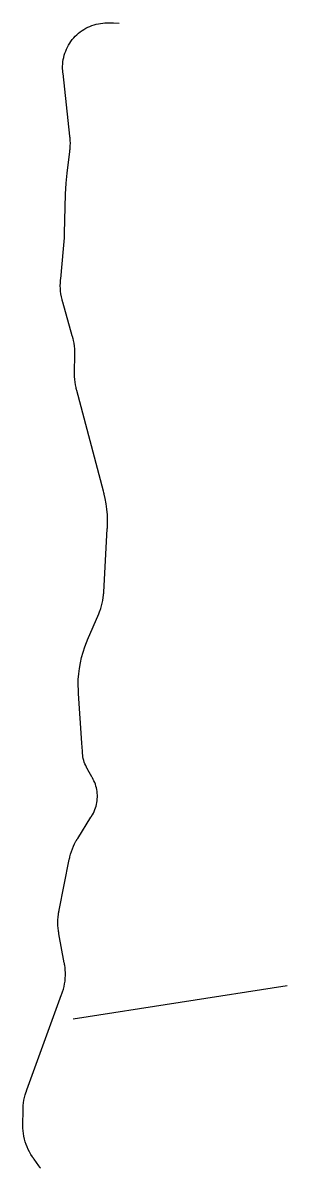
# Model space of a CAD drawing. Extents: x -94 to 1718882, y -67 to 443780.
# Drawn here: x 1685434 to 1699073, y 384659 to 443780 of the extents above; entities that cross this region are included whole.
import ezdxf

# ---------------------------------------------------------------- set-up
doc = ezdxf.new("R2010")
doc.units = 0
doc.layers.add('Level 1', color=7, linetype='Continuous')

msp = doc.modelspace()

# ---------------------------------------------------------------- linework, layer by layer
at = {"layer": 'Level 1'}
for p, q in [((1688488, 443383), (1688584, 443445)), ((1688584, 443445), (1688683, 443502)), ((1688683, 443502), (1688785, 443554)), ((1688785, 443554), (1688890, 443601)), ((1688890, 443601), (1688997, 443643)), ((1688997, 443643), (1689105, 443679)), ((1689105, 443679), (1689216, 443710)), ((1689216, 443710), (1689328, 443735)), ((1689328, 443735), (1689440, 443755)), ((1689440, 443755), (1689554, 443769)), ((1689554, 443769), (1689668, 443777)), ((1689668, 443777), (1689732, 443779)), ((1689732, 443779), (1689733, 443779)), ((1689733, 443779), (1689738, 443779)), ((1689738, 443779), (1689743, 443780)), ((1689743, 443780), (1689748, 443780)), ((1689748, 443780), (1689753, 443780)), ((1689753, 443780), (1689759, 443780)), ((1689759, 443780), (1689764, 443780)), ((1689764, 443780), (1689770, 443780)), ((1689770, 443780), (1689777, 443780)), ((1689777, 443780), (1689784, 443780)), ((1689784, 443780), (1689791, 443780)), ((1689791, 443780), (1689799, 443780)), ((1689799, 443780), (1689807, 443780)), ((1689807, 443780), (1689817, 443780)), ((1689817, 443780), (1689829, 443780)), ((1689829, 443780), (1689845, 443779)), ((1689845, 443779), (1689882, 443779)), ((1689882, 443779), (1690115, 443776)), ((1690115, 443776), (1690405, 443772)), ((1687851, 442732), (1687916, 442826)), ((1687916, 442826), (1687985, 442918)), ((1687985, 442918), (1688059, 443005)), ((1688059, 443005), (1688137, 443089)), ((1688137, 443089), (1688219, 443169)), ((1688219, 443169), (1688305, 443245)), ((1688305, 443245), (1688395, 443316)), ((1688395, 443316), (1688488, 443383)), ((1687604, 442217), (1687643, 442324)), ((1687643, 442324), (1687687, 442430)), ((1687687, 442430), (1687737, 442533)), ((1687737, 442533), (1687792, 442634)), ((1687792, 442634), (1687851, 442732)), ((1687485, 441542), (1687491, 441656)), ((1687491, 441656), (1687502, 441771)), ((1687502, 441771), (1687519, 441884)), ((1687519, 441884), (1687542, 441996)), ((1687542, 441996), (1687570, 442107)), ((1687570, 442107), (1687604, 442217)), ((1687485, 441427), (1687485, 441542)), ((1687491, 441313), (1687485, 441427)), ((1687491, 441313), (1687491, 441313)), ((1687491, 441311), (1687491, 441313)), ((1687492, 441307), (1687491, 441311)), ((1687492, 441302), (1687492, 441307)), ((1687493, 441297), (1687492, 441302)), ((1687493, 441292), (1687493, 441297)), ((1687494, 441286), (1687493, 441292)), ((1687494, 441280), (1687494, 441286)), ((1687495, 441274), (1687494, 441280)), ((1687495, 441268), (1687495, 441274)), ((1687496, 441261), (1687495, 441268)), ((1687497, 441254), (1687496, 441261)), ((1687497, 441246), (1687497, 441254)), ((1687498, 441238), (1687497, 441246)), ((1687499, 441228), (1687498, 441238)), ((1687500, 441216), (1687499, 441228)), ((1687502, 441201), (1687500, 441216)), ((1687506, 441164), (1687502, 441201)), ((1687859, 437940), (1687506, 441164)), ((1687864, 437899), (1687859, 437940)), ((1687865, 437882), (1687864, 437899)), ((1687867, 437869), (1687865, 437882)), ((1687868, 437858), (1687867, 437869)), ((1687869, 437848), (1687868, 437858)), ((1687870, 437839), (1687869, 437848)), ((1687871, 437831), (1687870, 437839)), ((1687871, 437823), (1687871, 437831)), ((1687872, 437816), (1687871, 437823)), ((1687873, 437810), (1687872, 437816)), ((1687873, 437803), (1687873, 437810)), ((1687874, 437797), (1687873, 437803)), ((1687874, 437791), (1687874, 437797)), ((1687880, 437712), (1687874, 437791)), ((1687874, 437791), (1687874, 437791)), ((1687874, 437791), (1687874, 437791)), ((1687884, 437569), (1687880, 437712)), ((1687881, 437425), (1687884, 437569)), ((1687719, 436016), (1687854, 437134)), ((1687854, 437134), (1687859, 437175)), ((1687859, 437175), (1687861, 437192)), ((1687861, 437192), (1687863, 437205)), ((1687863, 437205), (1687864, 437216)), ((1687864, 437216), (1687865, 437226)), ((1687865, 437226), (1687866, 437234)), ((1687866, 437234), (1687867, 437242)), ((1687867, 437242), (1687868, 437250)), ((1687868, 437250), (1687869, 437257)), ((1687869, 437264), (1687870, 437270)), ((1687869, 437257), (1687869, 437264)), ((1687870, 437270), (1687871, 437276)), ((1687871, 437283), (1687881, 437425)), ((1687871, 437282), (1687871, 437283)), ((1687871, 437276), (1687871, 437282)), ((1687668, 435508), (1687719, 436016)), ((1687639, 434936), (1687668, 435508)), ((1687586, 432918), (1687639, 434936)), ((1687577, 432681), (1687586, 432918)), ((1687536, 432110), (1687577, 432681)), ((1687386, 430567), (1687536, 432110)), ((1687369, 430358), (1687373, 430417)), ((1687373, 430430), (1687374, 430436)), ((1687373, 430424), (1687373, 430430)), ((1687373, 430418), (1687373, 430424)), ((1687373, 430417), (1687373, 430418)), ((1687374, 430436), (1687375, 430443)), ((1687375, 430450), (1687376, 430457)), ((1687375, 430443), (1687375, 430450)), ((1687376, 430466), (1687377, 430474)), ((1687376, 430457), (1687376, 430466)), ((1687377, 430474), (1687378, 430484)), ((1687378, 430484), (1687379, 430495)), ((1687379, 430495), (1687380, 430508)), ((1687380, 430508), (1687382, 430525)), ((1687382, 430525), (1687386, 430567)), ((1687365, 430214), (1687369, 430358)), ((1687369, 430071), (1687365, 430214)), ((1687380, 429928), (1687369, 430071)), ((1687398, 429786), (1687380, 429928)), ((1687423, 429645), (1687398, 429786)), ((1687454, 429506), (1687423, 429645)), ((1687454, 429506), (1687454, 429506)), ((1687455, 429505), (1687454, 429506)), ((1687456, 429500), (1687455, 429505)), ((1687458, 429494), (1687456, 429500)), ((1687459, 429487), (1687458, 429494)), ((1687461, 429481), (1687459, 429487)), ((1687463, 429474), (1687461, 429481)), ((1687465, 429467), (1687463, 429474)), ((1687467, 429459), (1687465, 429467)), ((1687469, 429450), (1687467, 429459)), ((1687472, 429441), (1687469, 429450)), ((1687475, 429430), (1687472, 429441)), ((1687478, 429417), (1687475, 429430)), ((1687483, 429401), (1687478, 429417)), ((1687494, 429361), (1687483, 429401)), ((1687985, 427630), (1687494, 429361)), ((1687996, 427590), (1687985, 427630)), ((1688001, 427574), (1687996, 427590)), ((1688004, 427561), (1688001, 427574)), ((1688007, 427550), (1688004, 427561)), ((1688010, 427541), (1688007, 427550)), ((1688012, 427532), (1688010, 427541)), ((1688014, 427525), (1688012, 427532)), ((1688016, 427517), (1688014, 427525)), ((1688018, 427510), (1688016, 427517)), ((1688020, 427504), (1688018, 427510)), ((1688021, 427498), (1688020, 427504)), ((1688023, 427492), (1688021, 427498)), ((1688024, 427486), (1688023, 427492)), ((1688049, 427380), (1688024, 427486)), ((1688024, 427486), (1688024, 427486)), ((1688024, 427486), (1688024, 427486)), ((1688076, 427240), (1688049, 427380)), ((1688095, 427098), (1688076, 427240)), ((1688108, 426955), (1688095, 427098)), ((1688113, 426812), (1688108, 426955)), ((1688099, 425727), (1688112, 426662)), ((1688112, 426662), (1688113, 426703)), ((1688113, 426811), (1688113, 426812)), ((1688113, 426805), (1688113, 426811)), ((1688113, 426799), (1688113, 426805)), ((1688113, 426793), (1688113, 426799)), ((1688113, 426786), (1688113, 426793)), ((1688113, 426779), (1688113, 426786)), ((1688113, 426772), (1688113, 426779)), ((1688113, 426763), (1688113, 426772)), ((1688113, 426755), (1688113, 426763)), ((1688113, 426745), (1688113, 426755)), ((1688113, 426734), (1688113, 426745)), ((1688113, 426720), (1688113, 426734)), ((1688113, 426703), (1688113, 426720)), ((1688099, 425685), (1688099, 425727)), ((1688099, 425668), (1688099, 425685)), ((1688098, 425644), (1688099, 425655)), ((1688098, 425634), (1688098, 425644)), ((1688098, 425625), (1688098, 425634)), ((1688098, 425617), (1688098, 425625)), ((1688098, 425609), (1688098, 425617)), ((1688098, 425602), (1688098, 425609)), ((1688098, 425595), (1688098, 425602)), ((1688098, 425589), (1688098, 425595)), ((1688099, 425583), (1688098, 425589)), ((1688099, 425655), (1688099, 425668)), ((1688099, 425577), (1688099, 425583)), ((1688100, 425517), (1688099, 425577)), ((1688099, 425577), (1688099, 425577)), ((1688108, 425374), (1688100, 425517)), ((1688124, 425231), (1688108, 425374)), ((1688146, 425090), (1688124, 425231)), ((1688176, 424950), (1688146, 425090)), ((1688176, 424950), (1688176, 424950)), ((1688176, 424949), (1688176, 424950)), ((1688177, 424944), (1688176, 424949)), ((1688179, 424938), (1688177, 424944)), ((1688180, 424932), (1688179, 424938)), ((1688182, 424925), (1688180, 424932)), ((1688184, 424918), (1688182, 424925)), ((1688185, 424911), (1688184, 424918)), ((1688187, 424903), (1688185, 424911)), ((1688190, 424894), (1688187, 424903)), ((1688192, 424885), (1688190, 424894)), ((1688195, 424874), (1688192, 424885)), ((1688198, 424861), (1688195, 424874)), ((1688202, 424845), (1688198, 424861)), ((1688213, 424805), (1688202, 424845)), ((1689594, 419598), (1688213, 424805)), ((1689609, 419541), (1689594, 419598)), ((1689615, 419518), (1689609, 419541)), ((1689620, 419500), (1689615, 419518)), ((1689624, 419484), (1689620, 419500)), ((1689627, 419471), (1689624, 419484)), ((1689630, 419459), (1689627, 419471)), ((1689632, 419453), (1689630, 419459)), ((1689682, 419235), (1689632, 419453)), ((1689632, 419453), (1689632, 419453)), ((1689734, 418953), (1689682, 419235)), ((1689772, 418669), (1689734, 418953)), ((1689795, 418384), (1689772, 418669)), ((1689804, 418097), (1689795, 418384)), ((1689799, 417811), (1689804, 418097)), ((1689608, 414386), (1689791, 417661)), ((1689791, 417661), (1689795, 417720)), ((1689795, 417720), (1689796, 417744)), ((1689796, 417744), (1689797, 417762)), ((1689797, 417762), (1689798, 417778)), ((1689798, 417792), (1689799, 417804)), ((1689798, 417778), (1689798, 417792)), ((1689799, 417804), (1689799, 417811)), ((1689534, 413827), (1689563, 413968)), ((1689563, 413968), (1689585, 414109)), ((1689585, 414109), (1689598, 414237)), ((1689598, 414237), (1689599, 414243)), ((1689598, 414237), (1689598, 414237)), ((1689598, 414237), (1689598, 414237)), ((1689599, 414249), (1689600, 414256)), ((1689599, 414243), (1689599, 414249)), ((1689600, 414262), (1689601, 414269)), ((1689600, 414256), (1689600, 414262)), ((1689601, 414277), (1689602, 414285)), ((1689601, 414269), (1689601, 414277)), ((1689602, 414294), (1689603, 414304)), ((1689602, 414285), (1689602, 414294)), ((1689603, 414304), (1689604, 414315)), ((1689604, 414315), (1689605, 414328)), ((1689605, 414328), (1689606, 414345)), ((1689606, 414345), (1689608, 414386)), ((1688776, 411936), (1689349, 413279)), ((1689349, 413279), (1689365, 413317)), ((1689365, 413317), (1689372, 413333)), ((1689372, 413333), (1689377, 413345)), ((1689377, 413345), (1689381, 413355)), ((1689381, 413355), (1689385, 413364)), ((1689385, 413364), (1689389, 413373)), ((1689389, 413373), (1689392, 413380)), ((1689392, 413380), (1689395, 413387)), ((1689395, 413387), (1689397, 413394)), ((1689397, 413394), (1689400, 413400)), ((1689400, 413400), (1689402, 413406)), ((1689402, 413406), (1689404, 413412)), ((1689404, 413412), (1689407, 413417)), ((1689407, 413417), (1689456, 413552)), ((1689407, 413417), (1689407, 413417)), ((1689456, 413552), (1689499, 413689)), ((1689499, 413689), (1689534, 413827)), ((1688538, 411295), (1688629, 411567)), ((1688629, 411567), (1688718, 411798)), ((1688718, 411798), (1688721, 411804)), ((1688721, 411804), (1688725, 411815)), ((1688725, 411815), (1688731, 411828)), ((1688731, 411828), (1688737, 411843)), ((1688737, 411843), (1688744, 411860)), ((1688744, 411860), (1688754, 411882)), ((1688754, 411882), (1688776, 411936)), ((1688399, 410740), (1688462, 411019)), ((1688462, 411019), (1688538, 411295)), ((1688315, 410173), (1688350, 410458)), ((1688350, 410458), (1688399, 410740)), ((1688288, 409601), (1688294, 409888)), ((1688294, 409888), (1688315, 410173)), ((1688296, 409315), (1688288, 409601)), ((1688296, 409315), (1688296, 409315)), ((1688296, 409308), (1688296, 409315)), ((1688297, 409296), (1688296, 409308)), ((1688298, 409282), (1688297, 409296)), ((1688299, 409267), (1688298, 409282)), ((1688300, 409248), (1688299, 409267)), ((1688302, 409224), (1688300, 409248)), ((1688305, 409165), (1688302, 409224)), ((1688476, 406598), (1688305, 409165)), ((1688504, 406175), (1688476, 406598)), ((1688506, 406141), (1688504, 406175)), ((1688507, 406127), (1688506, 406141)), ((1688508, 406116), (1688507, 406127)), ((1688509, 406107), (1688508, 406116)), ((1688509, 406099), (1688509, 406107)), ((1688510, 406092), (1688509, 406099)), ((1688510, 406085), (1688510, 406092)), ((1688511, 406079), (1688510, 406085)), ((1688511, 406073), (1688511, 406079)), ((1688512, 406068), (1688511, 406073)), ((1688512, 406063), (1688512, 406068)), ((1688513, 406058), (1688512, 406063)), ((1688513, 406053), (1688513, 406058)), ((1688514, 406048), (1688513, 406053)), ((1688514, 406044), (1688514, 406048)), ((1688514, 406040), (1688514, 406044)), ((1688515, 406036), (1688514, 406040)), ((1688515, 406032), (1688515, 406036)), ((1688516, 406028), (1688515, 406032)), ((1688516, 406025), (1688516, 406028)), ((1688520, 405988), (1688516, 406025)), ((1688534, 405893), (1688520, 405988)), ((1688553, 405800), (1688534, 405893)), ((1688577, 405707), (1688553, 405800)), ((1688605, 405616), (1688577, 405707)), ((1688638, 405526), (1688605, 405616)), ((1688675, 405438), (1688638, 405526)), ((1688717, 405353), (1688675, 405438)), ((1688717, 405353), (1688717, 405353)), ((1688718, 405350), (1688717, 405353)), ((1688720, 405347), (1688718, 405350)), ((1688722, 405343), (1688720, 405347)), ((1688724, 405340), (1688722, 405343)), ((1688726, 405336), (1688724, 405340)), ((1688728, 405332), (1688726, 405336)), ((1688730, 405328), (1688728, 405332)), ((1688732, 405324), (1688730, 405328)), ((1688734, 405319), (1688732, 405324)), ((1688737, 405315), (1688734, 405319)), ((1688740, 405310), (1688737, 405315)), ((1688742, 405305), (1688740, 405310)), ((1688745, 405299), (1688742, 405305)), ((1688749, 405293), (1688745, 405299)), ((1688752, 405287), (1688749, 405293)), ((1688756, 405280), (1688752, 405287)), ((1688760, 405272), (1688756, 405280)), ((1688766, 405263), (1688760, 405272)), ((1688772, 405250), (1688766, 405263)), ((1688789, 405221), (1688772, 405250)), ((1688994, 404858), (1688789, 405221)), ((1689011, 404828), (1688994, 404858)), ((1689018, 404816), (1689011, 404828)), ((1689023, 404807), (1689018, 404816)), ((1689028, 404799), (1689023, 404807)), ((1689031, 404792), (1689028, 404799)), ((1689035, 404785), (1689031, 404792)), ((1689038, 404780), (1689035, 404785)), ((1689041, 404774), (1689038, 404780)), ((1689044, 404769), (1689041, 404774)), ((1689046, 404764), (1689044, 404769)), ((1689049, 404760), (1689046, 404764)), ((1689051, 404755), (1689049, 404760)), ((1689054, 404751), (1689051, 404755)), ((1689056, 404747), (1689054, 404751)), ((1689058, 404743), (1689056, 404747)), ((1689060, 404739), (1689058, 404743)), ((1689062, 404735), (1689060, 404739)), ((1689064, 404732), (1689062, 404735)), ((1689065, 404728), (1689064, 404732)), ((1689067, 404726), (1689065, 404728)), ((1689103, 404651), (1689067, 404726)), ((1689067, 404726), (1689067, 404726)), ((1689141, 404563), (1689103, 404651)), ((1689174, 404473), (1689141, 404563)), ((1689203, 404382), (1689174, 404473)), ((1689227, 404290), (1689203, 404382)), ((1689247, 404196), (1689227, 404290)), ((1689262, 404102), (1689247, 404196)), ((1689272, 404007), (1689262, 404102)), ((1689277, 403912), (1689272, 404007)), ((1689274, 403721), (1689278, 403816)), ((1689278, 403816), (1689277, 403912)), ((1689150, 403164), (1689182, 403254)), ((1689182, 403254), (1689210, 403345)), ((1689210, 403345), (1689233, 403438)), ((1689233, 403438), (1689251, 403531)), ((1689251, 403531), (1689265, 403626)), ((1689265, 403626), (1689274, 403721)), ((1688262, 401676), (1688949, 402777)), ((1688949, 402777), (1688967, 402806)), ((1688967, 402806), (1688975, 402818)), ((1688975, 402818), (1688980, 402827)), ((1688980, 402827), (1688985, 402835)), ((1688985, 402835), (1688989, 402841)), ((1688989, 402841), (1688993, 402848)), ((1688993, 402848), (1688996, 402853)), ((1688996, 402853), (1688999, 402859)), ((1688999, 402859), (1689002, 402863)), ((1689002, 402863), (1689005, 402868)), ((1689005, 402868), (1689008, 402873)), ((1689008, 402873), (1689011, 402877)), ((1689011, 402877), (1689013, 402881)), ((1689013, 402881), (1689015, 402885)), ((1689015, 402885), (1689018, 402889)), ((1689018, 402889), (1689020, 402893)), ((1689020, 402893), (1689022, 402896)), ((1689022, 402896), (1689024, 402900)), ((1689024, 402900), (1689026, 402903)), ((1689026, 402903), (1689027, 402905)), ((1689027, 402905), (1689072, 402989)), ((1689072, 402989), (1689113, 403076)), ((1689113, 403076), (1689150, 403164)), ((1688104, 401404), (1688173, 401529)), ((1688173, 401529), (1688184, 401548)), ((1688184, 401549), (1688187, 401554)), ((1688184, 401548), (1688184, 401549)), ((1688187, 401554), (1688190, 401559)), ((1688190, 401559), (1688194, 401565)), ((1688194, 401565), (1688197, 401570)), ((1688197, 401570), (1688201, 401577)), ((1688201, 401577), (1688205, 401583)), ((1688205, 401583), (1688209, 401590)), ((1688209, 401590), (1688213, 401598)), ((1688213, 401598), (1688218, 401606)), ((1688218, 401606), (1688224, 401615)), ((1688224, 401615), (1688231, 401627)), ((1688231, 401627), (1688240, 401641)), ((1688240, 401641), (1688262, 401676)), ((1687860, 400732), (1687895, 400871)), ((1687895, 400871), (1687937, 401008)), ((1687937, 401008), (1687986, 401143)), ((1687986, 401143), (1688042, 401275)), ((1688042, 401275), (1688104, 401404)), ((1687307, 397983), (1687829, 400586)), ((1687829, 400586), (1687837, 400626)), ((1687837, 400626), (1687841, 400643)), ((1687841, 400643), (1687843, 400656)), ((1687843, 400656), (1687846, 400667)), ((1687846, 400667), (1687848, 400676)), ((1687848, 400676), (1687849, 400685)), ((1687849, 400685), (1687851, 400693)), ((1687851, 400693), (1687853, 400700)), ((1687853, 400700), (1687854, 400707)), ((1687854, 400707), (1687856, 400714)), ((1687856, 400714), (1687857, 400720)), ((1687857, 400720), (1687858, 400726)), ((1687858, 400726), (1687860, 400732)), ((1687860, 400732), (1687860, 400732)), ((1687860, 400732), (1687860, 400732)), ((1687286, 397875), (1687287, 397883)), ((1687287, 397883), (1687289, 397892)), ((1687289, 397892), (1687291, 397901)), ((1687291, 397901), (1687293, 397912)), ((1687293, 397912), (1687295, 397925)), ((1687295, 397925), (1687299, 397942)), ((1687299, 397942), (1687307, 397983)), ((1687237, 397333), (1687239, 397476)), ((1687241, 397189), (1687237, 397333)), ((1687239, 397476), (1687250, 397619)), ((1687250, 397619), (1687267, 397761)), ((1687267, 397761), (1687279, 397835)), ((1687279, 397836), (1687280, 397842)), ((1687279, 397835), (1687279, 397836)), ((1687280, 397842), (1687281, 397848)), ((1687281, 397848), (1687282, 397854)), ((1687282, 397854), (1687283, 397861)), ((1687283, 397861), (1687284, 397868)), ((1687284, 397868), (1687286, 397875)), ((1687252, 397047), (1687241, 397189)), ((1687271, 396905), (1687252, 397047)), ((1687271, 396904), (1687271, 396905)), ((1687271, 396905), (1687271, 396905)), ((1687272, 396898), (1687271, 396904)), ((1687273, 396892), (1687272, 396898)), ((1687274, 396886), (1687273, 396892)), ((1687275, 396879), (1687274, 396886)), ((1687276, 396872), (1687275, 396879)), ((1687277, 396865), (1687276, 396872)), ((1687278, 396857), (1687277, 396865)), ((1687280, 396848), (1687278, 396857)), ((1687282, 396838), (1687280, 396848)), ((1687284, 396828), (1687282, 396838)), ((1687286, 396815), (1687284, 396828)), ((1687289, 396798), (1687286, 396815)), ((1687296, 396757), (1687289, 396798)), ((1687571, 395255), (1687296, 396757)), ((1687578, 395214), (1687571, 395255)), ((1687581, 395197), (1687578, 395214)), ((1687583, 395184), (1687581, 395197)), ((1687585, 395173), (1687583, 395184)), ((1687587, 395164), (1687585, 395173)), ((1687589, 395155), (1687587, 395164)), ((1687590, 395147), (1687589, 395155)), ((1687591, 395139), (1687590, 395147)), ((1687592, 395132), (1687591, 395139)), ((1687593, 395126), (1687592, 395132)), ((1687594, 395119), (1687593, 395126)), ((1687595, 395113), (1687594, 395119)), ((1687596, 395108), (1687595, 395113)), ((1687596, 395107), (1687596, 395108)), ((1687607, 395029), (1687596, 395107)), ((1687596, 395107), (1687596, 395107)), ((1687622, 394887), (1687607, 395029)), ((1687609, 394315), (1687623, 394457)), ((1687629, 394744), (1687622, 394887)), ((1687623, 394457), (1687630, 394600)), ((1687630, 394600), (1687629, 394744)), ((1687476, 393739), (1687478, 393745)), ((1687478, 393745), (1687480, 393751)), ((1687480, 393751), (1687482, 393756)), ((1687482, 393757), (1687524, 393894)), ((1687482, 393756), (1687482, 393757)), ((1687524, 393894), (1687560, 394033)), ((1687560, 394033), (1687588, 394173)), ((1687588, 394173), (1687609, 394315)), ((1688028, 392359), (1699073, 394093)), ((1685639, 388691), (1687432, 393616)), ((1687432, 393616), (1687446, 393654)), ((1687446, 393654), (1687452, 393671)), ((1687452, 393671), (1687457, 393683)), ((1687457, 393683), (1687460, 393694)), ((1687460, 393694), (1687464, 393703)), ((1687464, 393703), (1687467, 393711)), ((1687467, 393711), (1687469, 393719)), ((1687469, 393719), (1687472, 393726)), ((1687472, 393726), (1687474, 393733)), ((1687474, 393733), (1687476, 393739)), ((1685520, 388309), (1685557, 388448)), ((1685557, 388448), (1685589, 388550)), ((1685589, 388551), (1685591, 388556)), ((1685589, 388550), (1685589, 388551)), ((1685591, 388556), (1685593, 388562)), ((1685593, 388562), (1685595, 388568)), ((1685595, 388568), (1685598, 388574)), ((1685598, 388574), (1685600, 388581)), ((1685600, 388581), (1685602, 388588)), ((1685602, 388588), (1685605, 388596)), ((1685605, 388596), (1685608, 388604)), ((1685608, 388604), (1685611, 388613)), ((1685611, 388613), (1685615, 388624)), ((1685615, 388624), (1685619, 388636)), ((1685619, 388636), (1685625, 388652)), ((1685625, 388652), (1685639, 388691)), ((1685443, 387743), (1685452, 387886)), ((1685452, 387886), (1685467, 388028)), ((1685467, 388028), (1685490, 388169)), ((1685490, 388169), (1685520, 388309)), ((1685434, 386949), (1685440, 387593)), ((1685440, 387593), (1685441, 387634)), ((1685441, 387685), (1685442, 387694)), ((1685441, 387676), (1685441, 387685)), ((1685441, 387665), (1685441, 387676)), ((1685441, 387651), (1685441, 387665)), ((1685441, 387634), (1685441, 387651)), ((1685442, 387724), (1685443, 387730)), ((1685442, 387717), (1685442, 387724)), ((1685442, 387710), (1685442, 387717)), ((1685442, 387702), (1685442, 387710)), ((1685442, 387694), (1685442, 387702)), ((1685443, 387742), (1685443, 387743)), ((1685443, 387743), (1685443, 387743)), ((1685443, 387736), (1685443, 387742)), ((1685443, 387730), (1685443, 387736)), ((1685434, 386908), (1685434, 386949)), ((1685434, 386891), (1685434, 386908)), ((1685434, 386878), (1685434, 386891)), ((1685434, 386866), (1685434, 386878)), ((1685434, 386857), (1685434, 386866)), ((1685434, 386848), (1685434, 386857)), ((1685434, 386840), (1685434, 386848)), ((1685434, 386832), (1685434, 386840)), ((1685434, 386825), (1685434, 386832)), ((1685434, 386818), (1685434, 386825)), ((1685434, 386812), (1685434, 386818)), ((1685434, 386806), (1685434, 386812)), ((1685434, 386800), (1685434, 386806)), ((1685434, 386799), (1685434, 386800)), ((1685436, 386727), (1685434, 386799)), ((1685446, 386584), (1685436, 386727)), ((1685463, 386442), (1685446, 386584)), ((1685486, 386301), (1685463, 386442)), ((1685517, 386161), (1685486, 386301)), ((1685555, 386023), (1685517, 386161)), ((1685600, 385886), (1685555, 386023)), ((1685651, 385753), (1685600, 385886)), ((1685709, 385622), (1685651, 385753)), ((1685774, 385494), (1685709, 385622)), ((1685844, 385369), (1685774, 385494)), ((1685921, 385249), (1685844, 385369)), ((1685922, 385248), (1685921, 385249)), ((1685921, 385249), (1685921, 385249)), ((1685925, 385243), (1685922, 385248)), ((1685928, 385238), (1685925, 385243)), ((1685932, 385233), (1685928, 385238)), ((1685936, 385227), (1685932, 385233)), ((1685940, 385222), (1685936, 385227)), ((1685944, 385215), (1685940, 385222)), ((1685949, 385209), (1685944, 385215)), ((1685954, 385201), (1685949, 385209)), ((1685959, 385193), (1685954, 385201)), ((1685966, 385184), (1685959, 385193)), ((1685973, 385173), (1685966, 385184)), ((1685983, 385159), (1685973, 385173)), ((1686007, 385126), (1685983, 385159)), ((1686251, 384782), (1686007, 385126)), ((1686275, 384748), (1686251, 384782)), ((1686285, 384734), (1686275, 384748)), ((1686293, 384724), (1686285, 384734)), ((1686299, 384715), (1686293, 384724)), ((1686305, 384707), (1686299, 384715)), ((1686310, 384699), (1686305, 384707)), ((1686315, 384693), (1686310, 384699)), ((1686319, 384686), (1686315, 384693)), ((1686323, 384680), (1686319, 384686)), ((1686327, 384675), (1686323, 384680)), ((1686330, 384670), (1686327, 384675)), ((1686334, 384665), (1686330, 384670)), ((1686337, 384660), (1686334, 384665)), ((1686337, 384659), (1686337, 384660)), ((1686337, 384659), (1686337, 384659))]:
    msp.add_line(p, q, dxfattribs=at)

doc.saveas('drawing.dxf')
